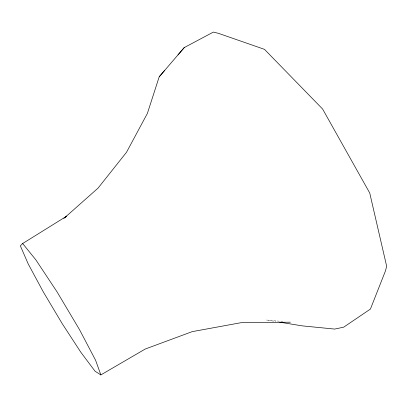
<?xml version="1.0" encoding="UTF-8"?>
<svg xmlns="http://www.w3.org/2000/svg" width="407" height="407" viewBox="0 0 407 407"><rect width="100%" height="100%" fill="white"/><g stroke="black" fill="none" stroke-linecap="round" stroke-linejoin="round"><path stroke-width="0.31" stroke-dasharray="2.04 1.53" d="M282.84 321.505L266.6 320.034L275.966 321.566"/><path stroke-width="0.61" d="M164.479 70.594L159.198 76.821L147.37 113.436L126.491 152.304L98.031 188.136L63.838 218.447M178.027 54.894L184.234 47.594L213.354 32.087L218.417 33.328L264.484 49.349L322.619 109.045L369.729 192.989L386.65 266.198L385.51 270.792L370.416 309.061L343.706 327.162L334.702 329.075L302.198 325.87L279.716 322.181M159.198 76.821L184.234 47.594M64.85 217.699L66.804 216.086L22.65 243.528L20.35 245.843L28.236 263.98L43.427 292.129L62.256 323.718L80.805 352.203L94.994 371.169L100.86 374.913L145.218 349.038L192.206 331.644L240.873 322.726L290.333 322.186M22.65 243.528L35.882 259.9L57.056 291.885L79.477 329.578L95.604 360.287L100.86 374.913"/></g></svg>
